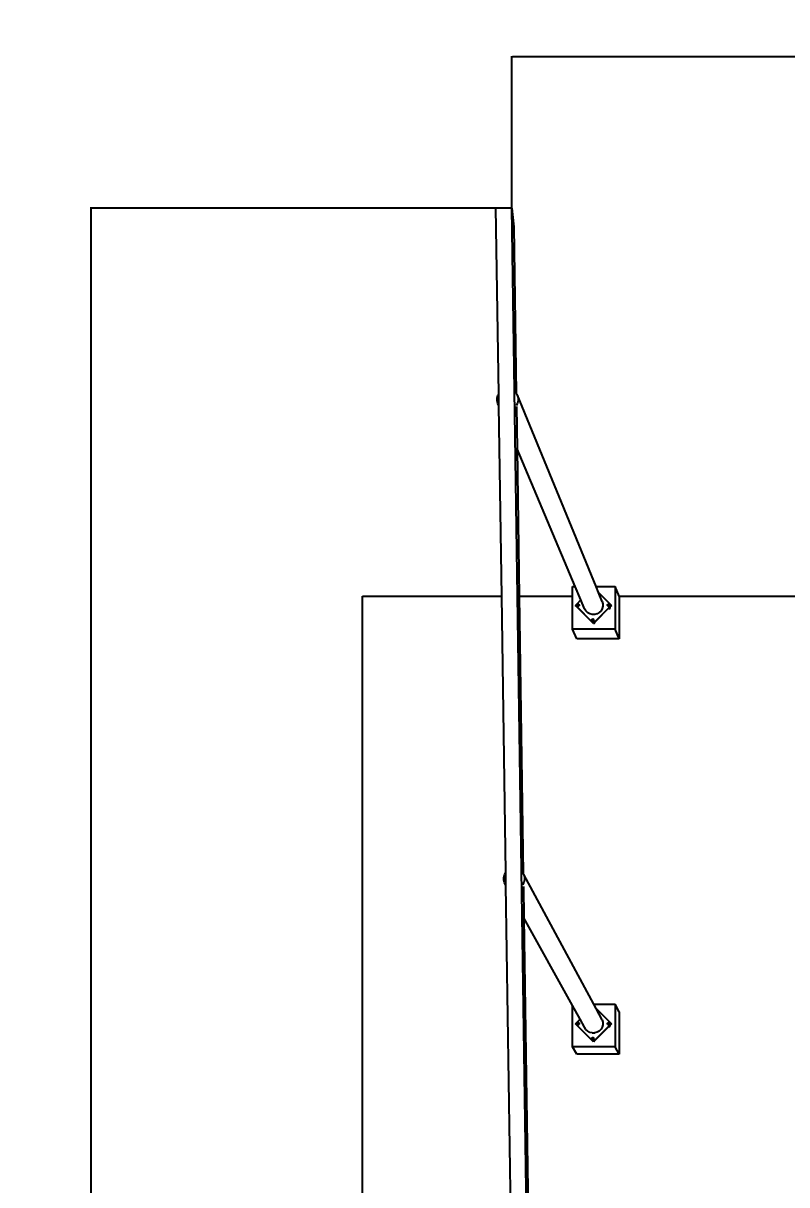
# Model space of a CAD drawing. Header units: inches. Extents: x -614 to 848, y -1045 to 1103.
# Drawn here: x -614 to -254, y 555 to 1103 of the extents above; entities that cross this region are included whole.
import ezdxf

# ---------------------------------------------------------------- set-up
doc = ezdxf.new("R2010")
doc.units = ezdxf.units.IN
doc.header["$MEASUREMENT"] = 0
doc.dimstyles.get("Standard").update_dxf_attribs({"dimtxt": 24, "dimasz": 0.18, "dimexe": 0.18, "dimexo": 0.0625, "dimgap": 0.09, "dimtad": 0, "dimtih": 1, "dimtoh": 1, "dimdec": 4, "dimzin": 0, "dimdsep": 46, "dimtxsty": 'Standard', "dimcen": 0.09, "dimclrd": 1, "dimclre": 1, "dimclrt": 1, "dimadec": 0, "dimazin": 0, "dimtfac": 1, "dimtdec": 4, "dimtofl": 0, "dimtmove": 0, "dimatfit": 3, "dimfxl": 1, "dimtolj": 1, "dimtzin": 0, "dimarcsym": 0})

# ---------------------------------------------------------------- blocks, each defined once
blk = doc.blocks.new('*D2')
at = {"color": 1, "lineweight": -2, "transparency": 16777216}
for p, q in [((-383.56, 1015.61), (-383.56, 1087.21)), ((-383.38, 1087.03), (128.37, 1087.03)), ((684.29, 1087.03), (172.55, 1087.03)), ((684.47, 1015.61), (684.47, 1087.21))]:
    blk.add_line(p, q, dxfattribs=at)
at = {"color": 1, "transparency": 16777216}
for points in [[(-383.38, 1087.06), (-383.38, 1087), (-383.56, 1087.03)], [(684.29, 1087.06), (684.29, 1087), (684.47, 1087.03)]]:
    blk.add_solid(points, dxfattribs=at)
at = {"layer": 'Defpoints', "color": 0, "transparency": 16777216}
for p in [(-383.56, 1087.03), (-383.56, 1015.55), (684.47, 1015.55)]:
    blk.add_point(p, dxfattribs=at)
at = {"color": 1, "transparency": 16777216, "insert": (150.46, 1087.03), "char_height": 24, "attachment_point": 5}
blk.add_mtext("\\A1;71'", dxfattribs=at)
blk = doc.blocks.new('*D3')
at = {"color": 1, "lineweight": -2, "transparency": 16777216}
for p, q in [((-391.17, 1015.55), (-582.34, 1015.55)), ((-582.16, 1015.37), (-582.16, -2.53)), ((-582.16, -1044.61), (-582.16, -26.71)), ((-353.89, -1044.79), (-582.34, -1044.79))]:
    blk.add_line(p, q, dxfattribs=at)
at = {"color": 1, "transparency": 16777216}
for points in [[(-582.19, 1015.37), (-582.13, 1015.37), (-582.16, 1015.55)], [(-582.19, -1044.61), (-582.13, -1044.61), (-582.16, -1044.79)]]:
    blk.add_solid(points, dxfattribs=at)
at = {"layer": 'Defpoints', "color": 0, "transparency": 16777216}
for p in [(-391.11, 1015.55), (-582.16, -1044.79), (-353.83, -1044.79)]:
    blk.add_point(p, dxfattribs=at)
at = {"color": 1, "transparency": 16777216, "insert": (-582.16, -14.62), "char_height": 24, "attachment_point": 5}
blk.add_mtext("\\A1;142'", dxfattribs=at)

msp = doc.modelspace()

# ---------------------------------------------------------------- linework, layer by layer
for p, q in [((-383.55785, 1015.55191), (-391.10751, 1015.55191)), ((-389.8217, 928.1557), (-391.10751, 1015.55191)), ((-353.83011, -1044.7934), (-383.55785, 1015.55191)), ((-383.55785, 1015.55191), (-382.64661, 1006.77039)), ((-382.64661, 1006.77039), (-381.51838, 928.4077)), ((-390.56519, 926.13859), (-390.2426, 927.4053)), ((-390.54895, 924.83155), (-390.56519, 926.13859)), ((-390.2426, 927.4053), (-389.8217, 928.1557)), ((-389.74308, 922.81255), (-389.8217, 928.1557)), ((-381.58304, 928.51655), (-381.51838, 928.4077)), ((-381.51838, 928.4077), (-380.99122, 927.52028)), ((-380.99122, 927.52028), (-380.63724, 926.26198)), ((-343.94614, 837.33432), (-380.99122, 927.52028)), ((-380.63724, 926.26198), (-380.62099, 924.95494)), ((-390.19497, 923.57325), (-390.54895, 924.83155)), ((-389.74308, 922.81255), (-390.19497, 923.57325)), ((-389.73838, 922.49251), (-390.19497, 923.57325)), ((-389.73838, 922.49251), (-389.74308, 922.81255)), ((-388.41683, 832.66782), (-389.73838, 922.49251)), ((-380.94359, 923.68823), (-381.58304, 922.54818)), ((-381.42865, 922.1749), (-381.14021, 902.14105)), ((-380.62099, 924.95494), (-380.94359, 923.68823)), ((-381.14021, 902.14105), (-380.13996, 832.66782)), ((-353.76039, 837.33432), (-381.14021, 902.14105)), ((-453.98464, -965.3808), (-453.98464, 832.66782)), ((-453.98464, 832.66782), (-388.41683, 832.66782)), ((-386.50336, 702.6109), (-388.41683, 832.66782)), ((-380.13996, 832.66782), (-354.99509, 832.66782)), ((-380.13996, 832.66782), (-378.25986, 702.08278)), ((-354.99509, 837.33432), (-353.76039, 837.33432)), ((-354.99509, 832.66782), (-354.99509, 837.33432)), ((-354.99509, 817.1943), (-354.99509, 832.66782)), ((-351.07018, 830.96671), (-353.76039, 837.33432)), ((-343.94614, 837.33432), (-334.85508, 837.33432)), ((-342.76218, 834.45197), (-343.94614, 837.33432)), ((-342.76218, 834.45197), (-337.45004, 829.13983)), ((-341.05406, 830.29357), (-342.76218, 834.45197)), ((-334.85508, 837.33432), (-334.85508, 817.1943)), ((-332.98892, 832.66782), (-334.85508, 837.33432)), ((-332.98892, 832.66782), (-215.50049, 832.66782)), ((-332.98892, 832.66782), (-332.98892, 812.64005)), ((-353.64391, 828.39298), (-352.89706, 829.13983)), ((-352.89706, 827.64613), (-353.64391, 828.39298)), ((-353.63055, 828.36168), (-353.64391, 828.39298)), ((-353.64391, 828.39298), (-352.6306, 828.39298)), ((-352.88373, 827.61486), (-353.63055, 828.36168)), ((-352.89706, 829.13983), (-351.07018, 830.96671)), ((-352.72921, 828.92108), (-352.89706, 829.13983)), ((-352.89706, 827.64613), (-352.72921, 827.86487)), ((-352.88373, 827.61486), (-352.89706, 827.64613)), ((-345.9204, 820.66947), (-352.89706, 827.64613)), ((-345.90733, 820.63846), (-352.88373, 827.61486)), ((-352.64182, 828.71011), (-352.72921, 828.92108)), ((-352.72921, 827.86487), (-352.62369, 828.11961)), ((-352.66498, 828.5827), (-352.65119, 828.68751)), ((-352.65119, 828.4779), (-352.66498, 828.5827)), ((-352.65119, 828.68751), (-352.64182, 828.71011)), ((-352.62369, 828.41153), (-352.65119, 828.4779)), ((-352.64429, 828.46125), (-352.63749, 828.40961)), ((-352.64182, 828.71011), (-352.61073, 828.78517)), ((-352.63749, 828.40961), (-352.6306, 828.39298)), ((-352.6306, 828.39298), (-352.61833, 828.39298)), ((-352.6306, 828.39298), (-352.59561, 828.30851)), ((-352.62369, 828.41153), (-352.62369, 828.40592)), ((-352.61073, 828.38023), (-352.62369, 828.41153)), ((-352.62369, 828.40592), (-352.59509, 828.33687)), ((-352.62369, 828.11961), (-352.59509, 828.33687)), ((-352.61833, 828.39298), (-352.61601, 828.39298)), ((-352.61073, 828.78517), (-352.54638, 828.86904)), ((-352.60913, 828.37814), (-352.61073, 828.38023)), ((-352.59435, 828.34248), (-352.60913, 828.37814)), ((-352.59251, 828.35648), (-352.60913, 828.37814)), ((-352.59561, 828.30851), (-352.53777, 828.23313)), ((-352.59509, 828.33687), (-352.59435, 828.34248)), ((-352.59509, 828.33687), (-352.58182, 828.30482)), ((-352.59435, 828.34248), (-352.59251, 828.35648)), ((-352.58324, 828.31566), (-352.59435, 828.34248)), ((-352.54638, 828.29637), (-352.59251, 828.35648)), ((-352.52767, 828.24323), (-352.58324, 828.31566)), ((-352.58182, 828.30482), (-352.5152, 828.218)), ((-352.54638, 828.86904), (-352.46251, 828.93339)), ((-352.50572, 828.26517), (-352.54638, 828.29637)), ((-352.53777, 828.23313), (-352.53338, 828.22741)), ((-352.53338, 828.22741), (-352.529, 828.2217)), ((-352.529, 828.2217), (-352.44218, 828.15508)), ((-352.52767, 828.24323), (-352.50572, 828.26517)), ((-352.5189, 828.2318), (-352.52767, 828.24323)), ((-352.43504, 828.16745), (-352.5189, 828.2318)), ((-352.5152, 828.218), (-352.42838, 828.15138)), ((-352.46251, 828.23201), (-352.50572, 828.26517)), ((-352.46251, 828.93339), (-352.36485, 828.97384)), ((-352.36485, 828.19156), (-352.46251, 828.23201)), ((-352.44218, 828.15508), (-352.34108, 828.1132)), ((-352.33738, 828.127), (-352.43504, 828.16745)), ((-352.32728, 828.10951), (-352.42838, 828.15138)), ((-352.36485, 828.97384), (-352.26005, 828.98764)), ((-352.26005, 828.17776), (-352.36485, 828.19156)), ((-352.34108, 828.1132), (-352.33394, 828.11226)), ((-352.23259, 828.1132), (-352.33738, 828.127)), ((-352.33394, 828.11226), (-352.23259, 828.09892)), ((-352.32728, 828.10951), (-352.21879, 828.09522)), ((-352.26005, 828.98764), (-352.15524, 828.97384)), ((-352.15524, 828.19156), (-352.26005, 828.17776)), ((-352.23259, 828.1132), (-352.23259, 828.18138)), ((-352.12779, 828.127), (-352.23259, 828.1132)), ((-352.23259, 828.11035), (-352.23259, 828.1132)), ((-352.23259, 828.09892), (-352.12409, 828.1132)), ((-352.23259, 828.09892), (-352.23259, 828.11035)), ((-352.21879, 828.09522), (-352.11029, 828.10951)), ((-352.15524, 828.97384), (-352.05758, 828.93339)), ((-352.05758, 828.23201), (-352.15524, 828.19156)), ((-352.03309, 828.16518), (-352.12779, 828.127)), ((-352.12409, 828.1132), (-352.02299, 828.15508)), ((-352.11029, 828.10951), (-352.00919, 828.15138)), ((-352.05758, 828.93339), (-351.97371, 828.86904)), ((-351.97371, 828.29637), (-352.05758, 828.23201)), ((-352.03309, 828.16518), (-351.94627, 828.2318)), ((-352.02299, 828.15508), (-351.93617, 828.2217)), ((-352.00919, 828.15138), (-351.92238, 828.218)), ((-351.97371, 828.86904), (-351.93859, 828.82327)), ((-351.90936, 828.38023), (-351.97371, 828.29637)), ((-351.87966, 828.31861), (-351.94627, 828.2318)), ((-351.92238, 828.81082), (-351.93859, 828.82327)), ((-351.93859, 828.82327), (-351.90936, 828.78517)), ((-351.93617, 828.2217), (-351.86956, 828.30851)), ((-351.88339, 828.72246), (-351.90936, 828.78517)), ((-351.86891, 828.4779), (-351.90936, 828.38023)), ((-351.86956, 828.7277), (-351.90432, 828.77301)), ((-351.88339, 828.72246), (-351.88193, 828.72056)), ((-351.88193, 828.72056), (-351.86891, 828.68751)), ((-351.87966, 828.31861), (-351.84314, 828.40677)), ((-351.82768, 828.6266), (-351.86956, 828.7277)), ((-351.86956, 828.30851), (-351.82886, 828.40677)), ((-351.86891, 828.68751), (-351.85511, 828.5827)), ((-351.86891, 828.68751), (-351.84148, 828.62291)), ((-351.85511, 828.5827), (-351.86891, 828.4779)), ((-351.84314, 828.40677), (-351.84148, 828.41331)), ((-351.84148, 828.62291), (-351.82768, 828.51811)), ((-351.82768, 828.51811), (-351.84148, 828.41331)), ((-351.82886, 828.40677), (-351.82768, 828.40961)), ((-351.8134, 828.51811), (-351.82768, 828.6266)), ((-351.82768, 828.40961), (-351.8134, 828.51811)), ((-349.29304, 826.76029), (-351.07018, 830.96671)), ((-348.69543, 825.75428), (-349.29304, 826.76029)), ((-338.00842, 827.08775), (-344.4267, 820.66947)), ((-337.99553, 827.05662), (-344.41369, 820.63846)), ((-341.01143, 826.86322), (-341.58385, 825.84267)), ((-341.05406, 830.29357), (-340.73719, 829.16717)), ((-340.72265, 827.99714), (-341.01143, 826.86322)), ((-340.73719, 829.16717), (-340.72265, 827.99714)), ((-338.56379, 828.5689), (-338.54999, 828.67371)), ((-338.54999, 828.4641), (-338.56379, 828.5689)), ((-338.54999, 828.67371), (-338.50954, 828.77137)), ((-338.5236, 828.39951), (-338.54999, 828.4641)), ((-338.54468, 828.45108), (-338.5374, 828.39582)), ((-338.5374, 828.39582), (-338.49552, 828.29472)), ((-338.50954, 828.36643), (-338.5236, 828.39951)), ((-338.50954, 828.77137), (-338.44519, 828.85524)), ((-338.44519, 828.28257), (-338.50954, 828.36643)), ((-338.48315, 828.30186), (-338.50954, 828.36643)), ((-338.49552, 828.29472), (-338.43768, 828.21933)), ((-338.42758, 828.22943), (-338.48315, 828.30186)), ((-338.44519, 828.85524), (-338.36132, 828.91959)), ((-338.40516, 828.25185), (-338.44519, 828.28257)), ((-338.43768, 828.21933), (-338.43901, 828.218)), ((-338.43901, 828.218), (-338.43329, 828.21362)), ((-338.42758, 828.22943), (-338.43768, 828.21933)), ((-338.43768, 828.21933), (-338.43329, 828.21362)), ((-338.43329, 828.21362), (-338.35219, 828.15138)), ((-338.43329, 828.21362), (-338.42891, 828.2079)), ((-338.42891, 828.2079), (-338.34209, 828.14128)), ((-338.40516, 828.25185), (-338.42758, 828.22943)), ((-338.41881, 828.218), (-338.42758, 828.22943)), ((-338.33495, 828.15365), (-338.41881, 828.218)), ((-338.36132, 828.21822), (-338.40516, 828.25185)), ((-338.36132, 828.91959), (-338.26366, 828.96004)), ((-338.26366, 828.17776), (-338.36132, 828.21822)), ((-338.35219, 828.15138), (-338.25109, 828.10951)), ((-338.34209, 828.14128), (-338.24099, 828.09941)), ((-338.23729, 828.1132), (-338.33495, 828.15365)), ((-338.26366, 828.96004), (-338.15885, 828.97384)), ((-338.15885, 828.16397), (-338.26366, 828.17776)), ((-338.25109, 828.10951), (-338.14259, 828.09522)), ((-338.24099, 828.09941), (-338.13249, 828.08512)), ((-338.13249, 828.09941), (-338.23729, 828.1132)), ((-338.15885, 828.97384), (-338.05405, 828.96004)), ((-338.05405, 828.17776), (-338.15885, 828.16397)), ((-338.14259, 828.09522), (-338.13249, 828.09655)), ((-338.13249, 828.09941), (-338.13249, 828.16744)), ((-338.0277, 828.1132), (-338.13249, 828.09941)), ((-338.13249, 828.09655), (-338.0341, 828.10951)), ((-338.13249, 828.09655), (-338.13249, 828.09941)), ((-338.13249, 828.08512), (-338.024, 828.09941)), ((-338.13249, 828.08512), (-338.13249, 828.09655)), ((-338.05405, 828.96004), (-337.95639, 828.91959)), ((-337.95639, 828.21822), (-338.05405, 828.17776)), ((-338.0341, 828.10951), (-338.0277, 828.1132)), ((-337.933, 828.15138), (-338.0277, 828.1132)), ((-338.024, 828.09941), (-337.9229, 828.14128)), ((-337.4564, 827.63976), (-338.00842, 827.08775)), ((-338.00842, 827.08775), (-337.99553, 827.05662)), ((-337.43729, 827.61486), (-337.99553, 827.05662)), ((-337.99553, 827.05662), (-337.99487, 827.05503)), ((-337.99487, 827.05503), (-337.92835, 826.96835)), ((-337.95639, 828.91959), (-337.87252, 828.85524)), ((-337.87252, 828.28257), (-337.95639, 828.21822)), ((-337.933, 828.15138), (-337.84618, 828.218)), ((-337.92835, 826.96835), (-337.84167, 826.90183)), ((-337.9229, 828.14128), (-337.83608, 828.2079)), ((-337.87252, 828.85524), (-337.80817, 828.77137)), ((-337.80817, 828.36643), (-337.87252, 828.28257)), ((-337.77956, 828.30482), (-337.84618, 828.218)), ((-337.84167, 826.90183), (-337.74072, 826.86001)), ((-337.83608, 828.2079), (-337.76946, 828.29472)), ((-337.80817, 828.77137), (-337.79909, 828.74945)), ((-337.76771, 828.4641), (-337.80817, 828.36643)), ((-337.76946, 828.71391), (-337.80184, 828.75611)), ((-337.77956, 828.72401), (-337.79909, 828.74945)), ((-337.79909, 828.74945), (-337.76771, 828.67371)), ((-337.73769, 828.62291), (-337.77956, 828.72401)), ((-337.75545, 828.36303), (-337.77956, 828.30482)), ((-337.72759, 828.61281), (-337.76946, 828.71391)), ((-337.76946, 828.29472), (-337.72876, 828.39298)), ((-337.76771, 828.67371), (-337.76752, 828.6722)), ((-337.75392, 828.5689), (-337.76771, 828.4641)), ((-337.76752, 828.6722), (-337.74138, 828.60911)), ((-337.76752, 828.6722), (-337.75392, 828.5689)), ((-337.73616, 828.56944), (-337.75939, 828.39298)), ((-337.75939, 828.39298), (-337.75545, 828.36303)), ((-337.74305, 828.39298), (-337.75545, 828.36303)), ((-337.75545, 828.36303), (-337.7234, 828.11961)), ((-337.74305, 828.39298), (-337.75373, 828.39298)), ((-337.74138, 828.39951), (-337.74305, 828.39298)), ((-337.72876, 828.39298), (-337.74305, 828.39298)), ((-337.74138, 828.60911), (-337.73616, 828.56944)), ((-337.72759, 828.50431), (-337.74138, 828.39951)), ((-337.74138, 828.39951), (-337.73769, 828.40592)), ((-337.74072, 826.86001), (-337.63239, 826.84575)), ((-337.7334, 828.59038), (-337.73769, 828.62291)), ((-337.73769, 828.40592), (-337.7234, 828.51441)), ((-337.7334, 828.59038), (-337.73616, 828.56944)), ((-337.73616, 828.56944), (-337.72759, 828.50431)), ((-337.7234, 828.66634), (-337.7334, 828.59038)), ((-337.7234, 828.51441), (-337.7334, 828.59038)), ((-337.72876, 828.39298), (-337.72759, 828.39582)), ((-336.70319, 828.39298), (-337.72876, 828.39298)), ((-337.7133, 828.50431), (-337.72759, 828.61281)), ((-337.72759, 828.39582), (-337.7133, 828.50431)), ((-337.61789, 828.92108), (-337.7234, 828.66634)), ((-337.7234, 828.11961), (-337.61789, 827.86487)), ((-337.63239, 826.84575), (-337.52406, 826.86001)), ((-337.45004, 829.13983), (-337.61789, 828.92108)), ((-337.61789, 827.86487), (-337.45004, 827.64613)), ((-337.52406, 826.86001), (-337.42311, 826.90183)), ((-337.45004, 827.64613), (-337.4564, 827.63976)), ((-337.4564, 827.63976), (-337.43729, 827.61486)), ((-337.44575, 827.63561), (-337.4564, 827.63976)), ((-337.45004, 829.13983), (-336.70319, 828.39298)), ((-337.37155, 827.72461), (-337.45004, 827.64613)), ((-337.44575, 827.63561), (-337.45004, 827.64613)), ((-337.43729, 827.61486), (-337.44575, 827.63561)), ((-337.42472, 827.62742), (-337.44575, 827.63561)), ((-337.42472, 827.62742), (-337.43729, 827.61486)), ((-337.35881, 827.69334), (-337.42472, 827.62742)), ((-337.42311, 827.62679), (-337.42472, 827.62742)), ((-337.41864, 827.62336), (-337.42311, 827.62679)), ((-337.42311, 826.90183), (-337.33642, 826.96835)), ((-336.71248, 828.38369), (-337.37155, 827.72461)), ((-337.35881, 827.69334), (-337.37155, 827.72461)), ((-336.69047, 828.36168), (-337.35881, 827.69334)), ((-337.26991, 827.47359), (-337.35881, 827.69334)), ((-337.33642, 826.96835), (-337.26991, 827.05503)), ((-337.26991, 827.47359), (-337.33226, 827.55485)), ((-337.22809, 827.37264), (-337.26991, 827.47359)), ((-337.26991, 827.05503), (-337.22809, 827.15598)), ((-337.21383, 827.26431), (-337.22809, 827.37264)), ((-337.22809, 827.15598), (-337.21383, 827.26431)), ((-336.70319, 828.39298), (-336.71248, 828.38369)), ((-336.71248, 828.38369), (-336.69047, 828.36168)), ((-336.69047, 828.36168), (-336.70319, 828.39298)), ((-347.85781, 824.93723), (-348.69543, 825.75428)), ((-346.83726, 824.36481), (-347.85781, 824.93723)), ((-345.70334, 824.07603), (-346.83726, 824.36481)), ((-345.87818, 821.64487), (-345.86438, 821.74968)), ((-345.86438, 821.54007), (-345.87818, 821.64487)), ((-345.86438, 821.74968), (-345.82393, 821.84734)), ((-345.85816, 821.52504), (-345.86438, 821.54007)), ((-345.85816, 821.52504), (-345.85122, 821.47233)), ((-345.82393, 821.4424), (-345.85816, 821.52504)), ((-345.85122, 821.47233), (-345.80934, 821.37123)), ((-345.82393, 821.84734), (-345.75958, 821.93121)), ((-345.82298, 821.44117), (-345.82393, 821.4424)), ((-345.79697, 821.37837), (-345.82298, 821.44117)), ((-345.75958, 821.35854), (-345.82298, 821.44117)), ((-345.80934, 821.37123), (-345.74272, 821.28441)), ((-345.73262, 821.29451), (-345.79697, 821.37837)), ((-345.75958, 821.93121), (-345.67571, 821.99556)), ((-345.67571, 821.29419), (-345.75958, 821.35854)), ((-345.74272, 821.28441), (-345.65591, 821.21779)), ((-345.64876, 821.23016), (-345.73262, 821.29451)), ((-344.53331, 824.09057), (-345.70334, 824.07603)), ((-345.67571, 821.99556), (-345.57805, 822.03601)), ((-345.57805, 821.25373), (-345.67571, 821.29419)), ((-345.65591, 821.21779), (-345.5548, 821.17592)), ((-345.55111, 821.18971), (-345.64876, 821.23016)), ((-345.57805, 822.03601), (-345.47324, 822.04981)), ((-345.47324, 821.23994), (-345.57805, 821.25373)), ((-345.47324, 822.04981), (-345.36844, 822.03601)), ((-345.36844, 821.25373), (-345.47324, 821.23994)), ((-345.44631, 821.17592), (-345.44631, 821.24348)), ((-345.36844, 822.03601), (-345.27077, 821.99556)), ((-345.27077, 821.29419), (-345.36844, 821.25373)), ((-345.24386, 821.23016), (-345.34151, 821.18971)), ((-345.33782, 821.17592), (-345.23672, 821.21779)), ((-345.27077, 821.99556), (-345.18691, 821.93121)), ((-345.18691, 821.35854), (-345.27077, 821.29419)), ((-345.16, 821.29451), (-345.24386, 821.23016)), ((-345.23672, 821.21779), (-345.1499, 821.28441)), ((-345.18691, 821.93121), (-345.12256, 821.84734)), ((-345.12256, 821.4424), (-345.18691, 821.35854)), ((-345.09565, 821.37837), (-345.16, 821.29451)), ((-345.1499, 821.28441), (-345.08328, 821.37123)), ((-345.1499, 821.28441), (-345.1499, 819.92262)), ((-345.11739, 821.83486), (-345.12256, 821.84734)), ((-345.0821, 821.54007), (-345.12256, 821.4424)), ((-345.08328, 821.79042), (-345.11739, 821.83486)), ((-345.09645, 821.78431), (-345.11739, 821.83486)), ((-345.09645, 821.78431), (-345.09565, 821.78328)), ((-345.09565, 821.78328), (-345.0821, 821.74968)), ((-345.0552, 821.47602), (-345.09565, 821.37837)), ((-345.0414, 821.68932), (-345.08328, 821.79042)), ((-345.08328, 821.37123), (-345.0414, 821.47233)), ((-345.0821, 821.74968), (-345.0683, 821.64487)), ((-345.0821, 821.74968), (-345.0552, 821.68562)), ((-345.0683, 821.64487), (-345.0821, 821.54007)), ((-345.0552, 821.68562), (-345.0414, 821.58082)), ((-345.0414, 821.58082), (-345.0552, 821.47602)), ((-345.02712, 821.58082), (-345.0414, 821.68932)), ((-345.0414, 821.47233), (-345.02712, 821.58082)), ((-343.40691, 824.40744), (-344.53331, 824.09057)), ((-342.4009, 825.00505), (-343.40691, 824.40744)), ((-341.58385, 825.84267), (-342.4009, 825.00505)), ((-353.01669, 812.64005), (-354.99509, 817.1943)), ((-334.85508, 817.1943), (-354.99509, 817.1943)), ((-345.70165, 820.83732), (-345.9204, 820.66947)), ((-345.90733, 820.63846), (-345.9204, 820.66947)), ((-345.17355, 819.92262), (-345.9204, 820.66947)), ((-345.16051, 819.89164), (-345.90733, 820.63846)), ((-345.44692, 820.94283), (-345.70165, 820.83732)), ((-345.5548, 821.17592), (-345.44631, 821.16163)), ((-345.44631, 821.17592), (-345.55111, 821.18971)), ((-345.17355, 820.97882), (-345.44692, 820.94283)), ((-345.34151, 821.18971), (-345.44631, 821.17592)), ((-345.44631, 821.16163), (-345.33782, 821.17592)), ((-345.44631, 821.16163), (-345.44631, 821.17592)), ((-344.90018, 820.94283), (-345.17355, 820.97882)), ((-345.12241, 819.97375), (-345.17355, 819.92262)), ((-345.16051, 819.89164), (-345.17355, 819.92262)), ((-345.09129, 819.96086), (-345.16051, 819.89164)), ((-344.55765, 820.53851), (-345.12241, 819.97375)), ((-345.12241, 819.97375), (-345.09129, 819.96086)), ((-344.54476, 820.50738), (-345.09129, 819.96086)), ((-345.09129, 819.96086), (-345.03342, 819.93689)), ((-345.03342, 819.93689), (-344.92508, 819.92262)), ((-344.92508, 819.92262), (-344.81675, 819.93689)), ((-344.64545, 820.83732), (-344.90018, 820.94283)), ((-344.81675, 819.93689), (-344.71581, 819.9787)), ((-344.71581, 819.9787), (-344.62912, 820.04522)), ((-344.4267, 820.66947), (-344.64545, 820.83732)), ((-344.62912, 820.04522), (-344.5626, 820.1319)), ((-344.5626, 820.1319), (-344.52079, 820.23285)), ((-344.43859, 820.65757), (-344.55765, 820.53851)), ((-344.54476, 820.50738), (-344.55765, 820.53851)), ((-344.41369, 820.63846), (-344.54476, 820.50738)), ((-344.52079, 820.44951), (-344.54476, 820.50738)), ((-344.50653, 820.34118), (-344.52079, 820.44951)), ((-344.52079, 820.23285), (-344.50653, 820.34118)), ((-344.4267, 820.66947), (-344.43859, 820.65757)), ((-344.41369, 820.63846), (-344.43859, 820.65757)), ((-344.41369, 820.63846), (-344.4267, 820.66947)), ((-332.98892, 812.64005), (-334.85508, 817.1943)), ((-332.98892, 812.64005), (-353.01669, 812.64005)), ((-387.46377, 700.21709), (-387.14374, 701.47374)), ((-387.14374, 701.47374), (-386.50937, 702.60474)), ((-386.50937, 702.60474), (-386.50336, 702.6109)), ((-386.41401, 696.53754), (-386.50336, 702.6109)), ((-378.55295, 702.57617), (-378.25986, 702.08278)), ((-378.25986, 702.08278), (-377.96582, 701.58781)), ((-377.96582, 701.58781), (-377.61466, 700.3395)), ((-345.00743, 640.40977), (-377.96582, 701.58781)), ((-387.44766, 698.92043), (-387.46377, 700.21709)), ((-387.09649, 697.67213), (-387.44766, 698.92043)), ((-386.43421, 696.55724), (-387.09649, 697.67213)), ((-386.41257, 696.43947), (-387.09649, 697.67213)), ((-386.41401, 696.53754), (-386.43421, 696.55724)), ((-386.41257, 696.43947), (-386.41401, 696.53754)), ((-383.22282, 479.63448), (-386.41257, 696.43947)), ((-377.91858, 697.78619), (-378.55295, 696.65519)), ((-378.17161, 695.95341), (-377.95925, 681.20389)), ((-377.59854, 699.04284), (-377.91858, 697.78619)), ((-377.61466, 700.3395), (-377.59854, 699.04284)), ((-354.99509, 639.81509), (-377.95925, 681.20389)), ((-377.95925, 681.20389), (-375.0562, 479.56826)), ((-354.99509, 620.26976), (-354.99509, 639.81509)), ((-351.42825, 633.38651), (-354.99509, 639.81509)), ((-345.00743, 640.40977), (-334.85508, 640.40977)), ((-343.9158, 638.38347), (-345.00743, 640.40977)), ((-343.9158, 638.38347), (-337.45004, 631.9177)), ((-341.05406, 633.07145), (-343.9158, 638.38347)), ((-334.85508, 640.40977), (-334.85508, 620.26976)), ((-332.98892, 636.84074), (-334.85508, 640.40977)), ((-332.98892, 636.84074), (-332.98892, 616.81297)), ((-353.64391, 631.17085), (-352.89706, 631.9177)), ((-352.89706, 630.424), (-353.64391, 631.17085)), ((-353.63055, 631.14701), (-353.64391, 631.17085)), ((-353.64391, 631.17085), (-352.6306, 631.17085)), ((-352.88373, 630.40018), (-353.63055, 631.14701)), ((-352.89706, 631.9177), (-351.42825, 633.38651)), ((-352.72921, 631.69896), (-352.89706, 631.9177)), ((-352.89706, 630.424), (-352.72921, 630.64275)), ((-352.88373, 630.40018), (-352.89706, 630.424)), ((-345.9204, 623.44734), (-352.89706, 630.424)), ((-345.90733, 623.42379), (-352.88373, 630.40018)), ((-352.63864, 631.4803), (-352.72921, 631.69896)), ((-352.72921, 630.64275), (-352.62369, 630.89749)), ((-352.66498, 631.3452), (-352.65119, 631.45001)), ((-352.65119, 631.2404), (-352.66498, 631.3452)), ((-352.65119, 631.45001), (-352.63864, 631.4803)), ((-352.61073, 631.14273), (-352.65119, 631.2404)), ((-352.64132, 631.21658), (-352.63749, 631.18749)), ((-352.63864, 631.4803), (-352.61073, 631.54767)), ((-352.63749, 631.18749), (-352.6306, 631.17085)), ((-352.6306, 631.17085), (-352.62238, 631.17085)), ((-352.6306, 631.17085), (-352.59561, 631.08639)), ((-352.62369, 630.89749), (-352.59509, 631.11474)), ((-352.61073, 631.54767), (-352.54638, 631.63154)), ((-352.59509, 631.11474), (-352.61073, 631.14273)), ((-352.60194, 631.13128), (-352.61073, 631.14273)), ((-352.60194, 631.13128), (-352.59509, 631.11474)), ((-352.59424, 631.12124), (-352.60194, 631.13128)), ((-352.59561, 631.08639), (-352.53777, 631.011)), ((-352.59509, 631.11474), (-352.59424, 631.12124)), ((-352.59509, 631.11474), (-352.58182, 631.08269)), ((-352.58324, 631.09353), (-352.59509, 631.11474)), ((-352.58324, 631.09353), (-352.59424, 631.12124)), ((-352.54638, 631.05887), (-352.59424, 631.12124)), ((-352.52767, 631.0211), (-352.58324, 631.09353)), ((-352.58182, 631.08269), (-352.5152, 630.99588)), ((-352.54638, 631.63154), (-352.46251, 631.69589)), ((-352.51442, 631.03435), (-352.54638, 631.05887)), ((-352.53777, 631.011), (-352.53338, 631.00529)), ((-352.53338, 631.00529), (-352.529, 630.99957)), ((-352.529, 630.99957), (-352.44218, 630.93296)), ((-352.52767, 631.0211), (-352.51442, 631.03435)), ((-352.5189, 631.00967), (-352.52767, 631.0211)), ((-352.43504, 630.94533), (-352.5189, 631.00967)), ((-352.5152, 630.99588), (-352.42838, 630.92926)), ((-352.46251, 630.99452), (-352.51442, 631.03435)), ((-352.46251, 631.69589), (-352.36485, 631.73634)), ((-352.36485, 630.95406), (-352.46251, 630.99452)), ((-352.44218, 630.93296), (-352.34108, 630.89108)), ((-352.33738, 630.90488), (-352.43504, 630.94533)), ((-352.32728, 630.88738), (-352.42838, 630.92926)), ((-352.36485, 631.73634), (-352.26005, 631.75014)), ((-352.26005, 630.94026), (-352.36485, 630.95406)), ((-352.34108, 630.89108), (-352.33394, 630.89014)), ((-352.23259, 630.89108), (-352.33738, 630.90488)), ((-352.33394, 630.89014), (-352.23259, 630.8768)), ((-352.32728, 630.88738), (-352.21879, 630.8731)), ((-352.26005, 631.75014), (-352.15524, 631.73634)), ((-352.15524, 630.95406), (-352.26005, 630.94026)), ((-352.23259, 630.89108), (-352.23259, 630.94388)), ((-352.12779, 630.90488), (-352.23259, 630.89108)), ((-352.23259, 630.88823), (-352.23259, 630.89108)), ((-352.23259, 630.8768), (-352.12409, 630.89108)), ((-352.23259, 630.8768), (-352.23259, 630.88823)), ((-352.21879, 630.8731), (-352.11029, 630.88738)), ((-352.15524, 631.73634), (-352.05758, 631.69589)), ((-352.05758, 630.99452), (-352.15524, 630.95406)), ((-352.03309, 630.94306), (-352.12779, 630.90488)), ((-352.12409, 630.89108), (-352.02299, 630.93296)), ((-352.11029, 630.88738), (-352.00919, 630.92926)), ((-352.05758, 631.69589), (-351.97371, 631.63154)), ((-351.97371, 631.05887), (-352.05758, 630.99452)), ((-352.03309, 630.94306), (-351.94627, 631.00967)), ((-352.02299, 630.93296), (-351.93617, 630.99957)), ((-352.00919, 630.92926), (-351.92238, 630.99588)), ((-351.97371, 631.63154), (-351.96728, 631.62316)), ((-351.90936, 631.14273), (-351.97371, 631.05887)), ((-351.92238, 631.5887), (-351.96728, 631.62316)), ((-351.96728, 631.62316), (-351.90936, 631.54767)), ((-351.87966, 631.09649), (-351.94627, 631.00967)), ((-351.86956, 631.50558), (-351.93617, 631.5924)), ((-351.93617, 630.99957), (-351.86956, 631.08639)), ((-351.88193, 631.49844), (-351.90936, 631.54767)), ((-351.90936, 631.54767), (-351.89723, 631.51838)), ((-351.86891, 631.2404), (-351.90936, 631.14273)), ((-351.89723, 631.51838), (-351.88193, 631.49844)), ((-351.89723, 631.51838), (-351.86891, 631.45001)), ((-351.88193, 631.49844), (-351.84148, 631.40078)), ((-351.87966, 631.09649), (-351.84314, 631.18465)), ((-351.82768, 631.40448), (-351.86956, 631.50558)), ((-351.86956, 631.08639), (-351.82886, 631.18465)), ((-351.86891, 631.45001), (-351.85511, 631.3452)), ((-351.85511, 631.3452), (-351.86891, 631.2404)), ((-351.84314, 631.18465), (-351.84148, 631.19119)), ((-351.84148, 631.40078), (-351.82768, 631.29599)), ((-351.82768, 631.29599), (-351.84148, 631.19119)), ((-351.82886, 631.18465), (-351.82768, 631.18749)), ((-351.8134, 631.29599), (-351.82768, 631.40448)), ((-351.82768, 631.18749), (-351.8134, 631.29599)), ((-349.29304, 629.53817), (-351.42825, 633.38651)), ((-337.87284, 630.0012), (-344.4267, 623.44734)), ((-337.85215, 629.98533), (-344.41369, 623.42379)), ((-341.01143, 629.64109), (-341.58385, 628.62055)), ((-341.05406, 633.07145), (-340.73719, 631.94505)), ((-340.72265, 630.77502), (-341.01143, 629.64109)), ((-340.73719, 631.94505), (-340.72265, 630.77502)), ((-338.56379, 631.3314), (-338.54999, 631.43621)), ((-338.54999, 631.2266), (-338.56379, 631.3314)), ((-338.54999, 631.43621), (-338.50954, 631.53387)), ((-338.50954, 631.12894), (-338.54999, 631.2266)), ((-338.54174, 631.20667), (-338.5374, 631.17369)), ((-338.5374, 631.17369), (-338.49552, 631.07259)), ((-338.50954, 631.53387), (-338.44519, 631.61774)), ((-338.48315, 631.07974), (-338.50954, 631.12894)), ((-338.49648, 631.11192), (-338.50954, 631.12894)), ((-338.48315, 631.07974), (-338.49648, 631.11192)), ((-338.44519, 631.04507), (-338.49648, 631.11192)), ((-338.49552, 631.07259), (-338.43768, 630.99721)), ((-338.42758, 631.00731), (-338.48315, 631.07974)), ((-338.44519, 631.61774), (-338.36132, 631.68209)), ((-338.41386, 631.02103), (-338.44519, 631.04507)), ((-338.43768, 630.99721), (-338.43901, 630.99588)), ((-338.43901, 630.99588), (-338.43329, 630.99149)), ((-338.42758, 631.00731), (-338.43768, 630.99721)), ((-338.43768, 630.99721), (-338.43329, 630.99149)), ((-338.43329, 630.99149), (-338.35219, 630.92926)), ((-338.43329, 630.99149), (-338.42891, 630.98578)), ((-338.42891, 630.98578), (-338.34209, 630.91916)), ((-338.41386, 631.02103), (-338.42758, 631.00731)), ((-338.41881, 630.99588), (-338.42758, 631.00731)), ((-338.33495, 630.93153), (-338.41881, 630.99588)), ((-338.36132, 630.98072), (-338.41386, 631.02103)), ((-338.36132, 631.68209), (-338.26366, 631.72254)), ((-338.26366, 630.94026), (-338.36132, 630.98072)), ((-338.35219, 630.92926), (-338.25109, 630.88738)), ((-338.34209, 630.91916), (-338.24099, 630.87728)), ((-338.23729, 630.89108), (-338.33495, 630.93153)), ((-338.26366, 631.72254), (-338.15885, 631.73634)), ((-338.15885, 630.92647), (-338.26366, 630.94026)), ((-338.25109, 630.88738), (-338.14259, 630.8731)), ((-338.24099, 630.87728), (-338.13249, 630.863)), ((-338.13249, 630.87728), (-338.23729, 630.89108)), ((-338.15885, 631.73634), (-338.05405, 631.72254)), ((-338.05405, 630.94026), (-338.15885, 630.92647)), ((-338.14259, 630.8731), (-338.13249, 630.87443)), ((-338.13249, 630.87728), (-338.13249, 630.92994)), ((-338.0277, 630.89108), (-338.13249, 630.87728)), ((-338.13249, 630.87443), (-338.0341, 630.88738)), ((-338.13249, 630.87443), (-338.13249, 630.87728)), ((-338.13249, 630.863), (-338.024, 630.87728)), ((-338.13249, 630.863), (-338.13249, 630.87443)), ((-338.05405, 631.72254), (-337.95639, 631.68209)), ((-337.95639, 630.98072), (-338.05405, 630.94026)), ((-338.0341, 630.88738), (-338.0277, 630.89108)), ((-337.933, 630.92926), (-338.0277, 630.89108)), ((-338.024, 630.87728), (-337.9229, 630.91916)), ((-337.95639, 631.68209), (-337.87252, 631.61774)), ((-337.87252, 631.04507), (-337.95639, 630.98072)), ((-337.933, 630.92926), (-337.84618, 630.99588)), ((-337.9229, 630.91916), (-337.83608, 630.98578)), ((-337.45317, 630.42088), (-337.87284, 630.0012)), ((-337.87284, 630.0012), (-337.85215, 629.98533)), ((-337.87252, 631.61774), (-337.85605, 631.59627)), ((-337.80817, 631.12894), (-337.87252, 631.04507)), ((-337.84618, 631.5887), (-337.85605, 631.59627)), ((-337.85605, 631.59627), (-337.80817, 631.53387)), ((-337.43729, 630.40018), (-337.85215, 629.98533)), ((-337.85215, 629.98533), (-337.84167, 629.97728)), ((-337.77956, 631.50188), (-337.84618, 631.5887)), ((-337.77956, 631.08269), (-337.84618, 630.99588)), ((-337.84167, 629.97728), (-337.74072, 629.93547)), ((-337.76946, 631.49178), (-337.83608, 631.5786)), ((-337.83608, 630.98578), (-337.76946, 631.07259)), ((-337.78183, 631.48464), (-337.80817, 631.53387)), ((-337.80817, 631.53387), (-337.79475, 631.50147)), ((-337.76771, 631.2266), (-337.80817, 631.12894)), ((-337.79475, 631.50147), (-337.78183, 631.48464)), ((-337.79475, 631.50147), (-337.76771, 631.43621)), ((-337.78183, 631.48464), (-337.74138, 631.38699)), ((-337.73769, 631.40078), (-337.77956, 631.50188)), ((-337.75545, 631.14091), (-337.77956, 631.08269)), ((-337.72759, 631.39068), (-337.76946, 631.49178)), ((-337.76946, 631.07259), (-337.72876, 631.17085)), ((-337.76771, 631.43621), (-337.75392, 631.3314)), ((-337.75392, 631.3314), (-337.76771, 631.2266)), ((-337.73616, 631.34732), (-337.75939, 631.17085)), ((-337.75939, 631.17085), (-337.75545, 631.14091)), ((-337.74305, 631.17085), (-337.75545, 631.14091)), ((-337.75545, 631.14091), (-337.7234, 630.89749)), ((-337.74305, 631.17085), (-337.75373, 631.17085)), ((-337.74138, 631.17739), (-337.74305, 631.17085)), ((-337.72876, 631.17085), (-337.74305, 631.17085)), ((-337.74138, 631.38699), (-337.73616, 631.34732)), ((-337.72759, 631.28219), (-337.74138, 631.17739)), ((-337.74138, 631.17739), (-337.73769, 631.18379)), ((-337.74072, 629.93547), (-337.63239, 629.92121)), ((-337.7334, 631.36825), (-337.73769, 631.40078)), ((-337.73769, 631.18379), (-337.7234, 631.29229)), ((-337.7334, 631.36825), (-337.73616, 631.34732)), ((-337.73616, 631.34732), (-337.72759, 631.28219)), ((-337.7234, 631.44422), (-337.7334, 631.36825)), ((-337.7234, 631.29229), (-337.7334, 631.36825)), ((-337.72876, 631.17085), (-337.72759, 631.17369)), ((-336.70319, 631.17085), (-337.72876, 631.17085)), ((-337.7133, 631.28219), (-337.72759, 631.39068)), ((-337.72759, 631.17369), (-337.7133, 631.28219)), ((-337.61789, 631.69896), (-337.7234, 631.44422)), ((-337.7234, 630.89749), (-337.61789, 630.64275)), ((-337.63239, 629.92121), (-337.52406, 629.93547)), ((-337.45004, 631.9177), (-337.61789, 631.69896)), ((-337.61789, 630.64275), (-337.45004, 630.424)), ((-337.52406, 629.93547), (-337.42311, 629.97728)), ((-337.45004, 630.424), (-337.45317, 630.42088)), ((-337.45317, 630.42088), (-337.43729, 630.40018)), ((-337.45004, 631.9177), (-336.70319, 631.17085)), ((-337.29383, 630.58022), (-337.45004, 630.424)), ((-337.43729, 630.40018), (-337.45004, 630.424)), ((-337.27795, 630.55952), (-337.43729, 630.40018)), ((-337.42311, 629.97728), (-337.33642, 630.0438)), ((-337.33642, 630.0438), (-337.26985, 630.13049)), ((-337.2891, 630.58494), (-337.29383, 630.58022)), ((-337.27795, 630.55952), (-337.29383, 630.58022)), ((-336.70875, 631.16529), (-337.2891, 630.58494)), ((-337.27636, 630.56111), (-337.2891, 630.58494)), ((-337.27636, 630.56111), (-337.27795, 630.55952)), ((-337.26991, 630.54904), (-337.27795, 630.55952)), ((-336.69047, 631.14701), (-337.27636, 630.56111)), ((-337.26991, 630.54904), (-337.27636, 630.56111)), ((-337.22809, 630.4481), (-337.26991, 630.54904)), ((-337.26985, 630.13049), (-337.22815, 630.23155)), ((-337.22815, 630.23155), (-337.21383, 630.33977)), ((-337.21383, 630.33977), (-337.22809, 630.4481)), ((-336.70319, 631.17085), (-336.70875, 631.16529)), ((-336.70875, 631.16529), (-336.69047, 631.14701)), ((-336.69047, 631.14701), (-336.70319, 631.17085)), ((-348.69543, 628.53216), (-349.29304, 629.53817)), ((-347.85781, 627.71511), (-348.69543, 628.53216)), ((-346.83726, 627.14269), (-347.85781, 627.71511)), ((-345.70334, 626.85391), (-346.83726, 627.14269)), ((-345.87818, 624.40737), (-345.86438, 624.51218)), ((-345.86438, 624.30257), (-345.87818, 624.40737)), ((-345.86438, 624.51218), (-345.82393, 624.60984)), ((-345.85519, 624.28038), (-345.86438, 624.30257)), ((-345.85519, 624.28038), (-345.85122, 624.2502)), ((-345.82393, 624.20491), (-345.85519, 624.28038)), ((-345.85122, 624.2502), (-345.80934, 624.1491)), ((-345.82393, 624.60984), (-345.75958, 624.69371)), ((-345.75958, 624.12104), (-345.82393, 624.20491)), ((-345.79697, 624.15625), (-345.82393, 624.20491)), ((-345.80934, 624.1491), (-345.74272, 624.06229)), ((-345.73262, 624.07239), (-345.79697, 624.15625)), ((-345.75958, 624.69371), (-345.67571, 624.75806)), ((-345.67571, 624.05669), (-345.75958, 624.12104)), ((-345.70334, 626.85391), (-344.53331, 626.86845)), ((-345.67571, 624.75806), (-345.57805, 624.79851)), ((-345.57805, 624.79851), (-345.47324, 624.81231)), ((-345.47324, 624.81231), (-345.36844, 624.79851)), ((-345.36844, 624.79851), (-345.27077, 624.75806)), ((-345.27077, 624.75806), (-345.18691, 624.69371)), ((-345.18691, 624.12104), (-345.27077, 624.05669)), ((-345.18691, 624.69371), (-345.12256, 624.60984)), ((-345.12256, 624.20491), (-345.18691, 624.12104)), ((-345.09565, 624.15625), (-345.16, 624.07239)), ((-345.08328, 624.56829), (-345.1499, 624.65511)), ((-345.1499, 624.06229), (-345.08328, 624.1491)), ((-345.09565, 624.56115), (-345.12256, 624.60984)), ((-345.12256, 624.60984), (-345.11029, 624.58023)), ((-345.0821, 624.30257), (-345.12256, 624.20491)), ((-345.11029, 624.58023), (-345.09565, 624.56115)), ((-345.11029, 624.58023), (-345.0821, 624.51218)), ((-345.09565, 624.56115), (-345.0552, 624.4635)), ((-345.0552, 624.2539), (-345.09565, 624.15625)), ((-345.0414, 624.46719), (-345.08328, 624.56829)), ((-345.08328, 624.1491), (-345.0414, 624.2502)), ((-345.0821, 624.51218), (-345.0683, 624.40737)), ((-345.0683, 624.40737), (-345.0821, 624.30257)), ((-345.0552, 624.4635), (-345.0414, 624.3587)), ((-345.0414, 624.3587), (-345.0552, 624.2539)), ((-345.02712, 624.3587), (-345.0414, 624.46719)), ((-345.0414, 624.2502), (-345.02712, 624.3587)), ((-343.40691, 627.18532), (-344.53331, 626.86845)), ((-342.4009, 627.78293), (-343.40691, 627.18532)), ((-341.58385, 628.62055), (-342.4009, 627.78293)), ((-353.01669, 616.81297), (-354.99509, 620.26976)), ((-334.85508, 620.26976), (-354.99509, 620.26976)), ((-345.70165, 623.61519), (-345.9204, 623.44734)), ((-345.90733, 623.42379), (-345.9204, 623.44734)), ((-345.17355, 622.70049), (-345.9204, 623.44734)), ((-345.16051, 622.67696), (-345.90733, 623.42379)), ((-345.74272, 624.06229), (-345.65591, 623.99567)), ((-345.64876, 624.00804), (-345.73262, 624.07239)), ((-345.44692, 623.72071), (-345.70165, 623.61519)), ((-345.57805, 624.01623), (-345.67571, 624.05669)), ((-345.65591, 623.99567), (-345.5548, 623.95379)), ((-345.55111, 623.96759), (-345.64876, 624.00804)), ((-345.47324, 624.00244), (-345.57805, 624.01623)), ((-345.5548, 623.95379), (-345.44631, 623.93951)), ((-345.44631, 623.95379), (-345.55111, 623.96759)), ((-345.36844, 624.01623), (-345.47324, 624.00244)), ((-345.17355, 623.7567), (-345.44692, 623.72071)), ((-345.44631, 623.95379), (-345.44631, 624.00598)), ((-345.34151, 623.96759), (-345.44631, 623.95379)), ((-345.44631, 623.93951), (-345.33782, 623.95379)), ((-345.44631, 623.93951), (-345.44631, 623.95379)), ((-345.27077, 624.05669), (-345.36844, 624.01623)), ((-345.24386, 624.00804), (-345.34151, 623.96759)), ((-345.33782, 623.95379), (-345.23672, 623.99567)), ((-345.16, 624.07239), (-345.24386, 624.00804)), ((-345.23672, 623.99567), (-345.1499, 624.06229)), ((-344.90018, 623.72071), (-345.17355, 623.7567)), ((-344.86851, 623.00553), (-345.17355, 622.70049)), ((-345.16051, 622.67696), (-345.17355, 622.70049)), ((-344.8264, 623.01107), (-345.16051, 622.67696)), ((-345.1499, 624.06229), (-345.1499, 622.70049)), ((-344.64545, 623.61519), (-344.90018, 623.72071)), ((-344.51397, 623.36007), (-344.86851, 623.00553)), ((-344.86851, 623.00553), (-344.8264, 623.01107)), ((-344.51952, 623.31795), (-344.8264, 623.01107)), ((-344.8264, 623.01107), (-344.81675, 623.01234)), ((-344.81675, 623.01234), (-344.71581, 623.05416)), ((-344.71581, 623.05416), (-344.62912, 623.12067)), ((-344.4267, 623.44734), (-344.64545, 623.61519)), ((-344.62912, 623.12067), (-344.5626, 623.20736)), ((-344.5626, 623.20736), (-344.52079, 623.30831)), ((-344.52079, 623.30831), (-344.51952, 623.31795)), ((-344.41369, 623.42379), (-344.51952, 623.31795)), ((-344.51952, 623.31795), (-344.51397, 623.36007)), ((-344.43438, 623.43966), (-344.51397, 623.36007)), ((-344.4267, 623.44734), (-344.43438, 623.43966)), ((-344.41369, 623.42379), (-344.43438, 623.43966)), ((-344.41369, 623.42379), (-344.4267, 623.44734)), ((-332.98892, 616.81297), (-334.85508, 620.26976)), ((-332.98892, 616.81297), (-353.01669, 616.81297))]:
    msp.add_line(p, q)

# ---------------------------------------------------------------- dimensions: what is measured, and where the dimension line sits
dim = msp.add_linear_dim(base=(-383.55785, 1087.03107), p1=(684.47466, 1015.55191), p2=(-383.55785, 1015.55191), text="71'", dimstyle='Standard')
dim.commit()
dim.dimension.update_dxf_attribs({"geometry": '*D2', "text_midpoint": (150.4584, 1087.03107)})
dim = msp.add_linear_dim(base=(-582.16015, -1044.7934), p1=(-391.10751, 1015.55191), p2=(-353.83011, -1044.7934), angle=90, text="142'", dimstyle='Standard')
dim.commit()
dim.dimension.update_dxf_attribs({"geometry": '*D3', "text_midpoint": (-582.16015, -14.62074)})

doc.saveas('drawing.dxf')
